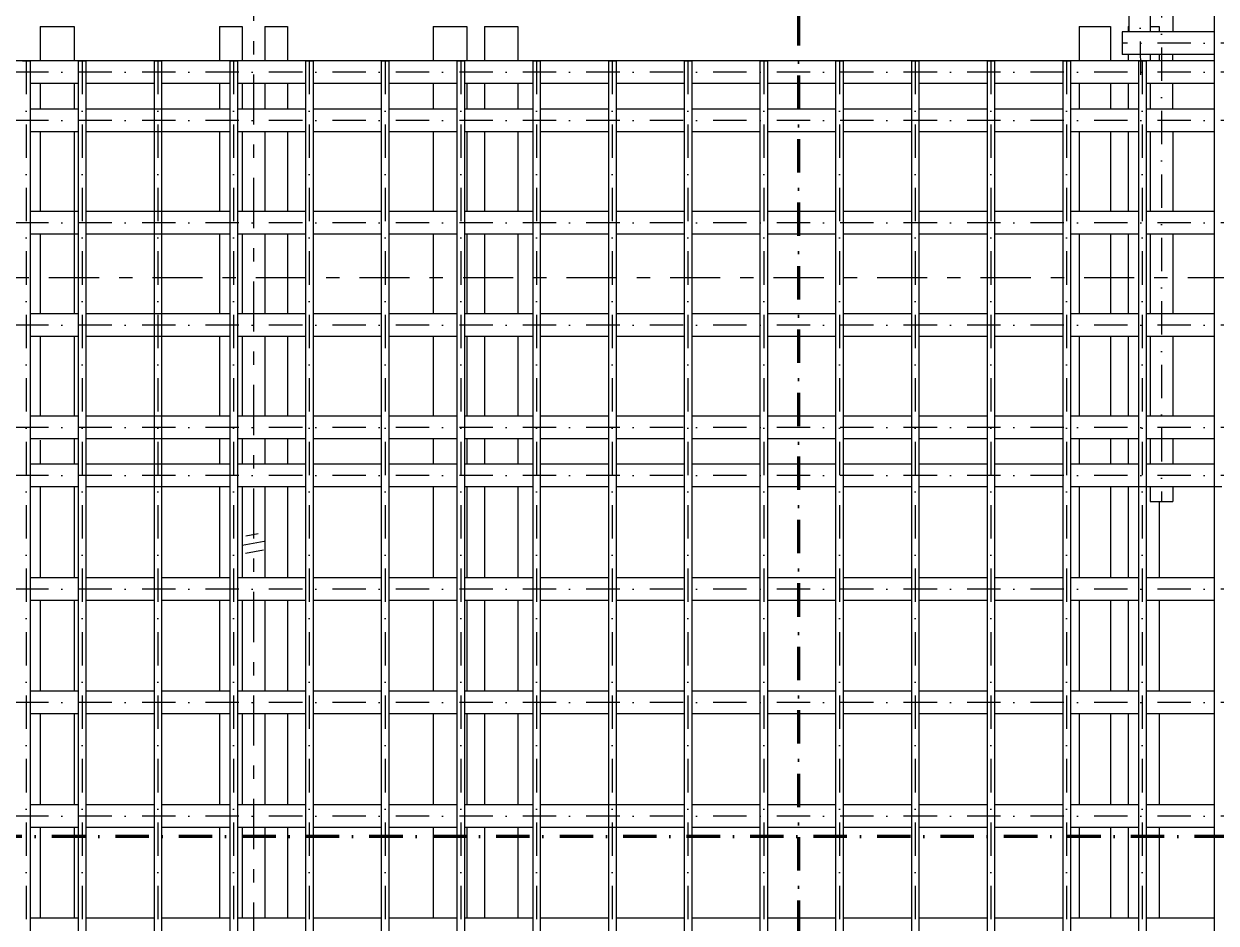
# Model space of a CAD drawing. Header units: millimetres. Extents: x -71878 to 121433, y -67383 to 83273.
# Drawn here: x -28382 to -22085, y 14594 to 19345 of the extents above; entities that cross this region are included whole.
import ezdxf

# ---------------------------------------------------------------- set-up
doc = ezdxf.new("R2010")
doc.units = ezdxf.units.MM
doc.header["$MEASUREMENT"] = 0
doc.set_wipeout_variables(frame=1)
for name, pattern in [('Dot & Dashed', [335.138881, 176.388884, -88.194442, 0, -70.555556]), ('Double Dashed', [546.805537, 264.583325, -105.833328, 70.555556, -105.833328]), ('Wipeout_Contour', [1000, 0, -1000])]:
    doc.linetypes.add(name, pattern=pattern)
for name, color, linetype, lineweight in [('ACOTACIONES', 7, 'Continuous', 9), ('COLUMNAS_Pluma_Nº__1', 7, 'Continuous', 0), ('COLUMNAS_Pluma_Nº__6', 255, 'Continuous', 0), ('CORTES_Pluma_Nº__121', 7, 'Continuous', 50), ('EJES_Pluma_Nº__21', 7, 'Continuous', 5), ('ENTIRADO_Pluma_Nº__21', 7, 'Continuous', 5), ('Vigas_Pluma_Nº__21', 7, 'Continuous', 5)]:
    doc.layers.add(name, color=color, linetype=linetype, lineweight=lineweight)
doc.layers.add('COLUMNAS', color=7, linetype='Continuous')
doc.layers.add('CORTES', color=7, linetype='Continuous')
doc.layers.add('ENTIRADO_Pluma_Nº__24', color=7, linetype='Continuous', lineweight=5, true_color=0x969696)
doc.layers.add('Vigas_Pluma_Nº__24', color=7, linetype='Continuous', lineweight=5, true_color=0x969696)
doc.styles.add('Estilo_Generado_2', font='Arial.ttf')
doc.dimstyles.new('Estilo_Generado__1', dxfattribs={"dimtxt": 87.5, "dimasz": 19, "dimexe": 0.18, "dimexo": 0, "dimgap": 0.09, "dimtad": 0, "dimlfac": 0.001, "dimzin": 0, "dimdsep": 46, "dimtxsty": 'Estilo_Generado_2', "dimblk": 'ARROWHEAD_2', "dimblk1": 'ARROWHEAD_2', "dimblk2": 'ARROWHEAD_2', "dimcen": 0.09, "dimse1": 1, "dimse2": 1, "dimclrd": 7, "dimclre": 7, "dimclrt": 7, "dimadec": 0, "dimazin": 0, "dimtfac": 1, "dimtmove": 0, "dimatfit": 3, "dimfxl": 1, "dimtolj": 1, "dimtzin": 0, "dimarcsym": 0})

# ---------------------------------------------------------------- blocks, each defined once
blk = doc.blocks.new('ARROWHEAD_2')
at = {"color": 0, "linetype": 'Continuous', "lineweight": 0}
for p, q in [((0, 0), (-1, 0)), ((-0.38, -0.66), (0.38, 0.66))]:
    blk.add_line(p, q, dxfattribs=at)
blk = doc.blocks.new('*D478')
at = {"layer": 'ACOTACIONES', "color": 7, "linetype": 'Continuous', "lineweight": -2, "transparency": 16777216}
for p, q in [((-28499.7, 21467.7), (-28518.7, 21467.7)), ((-28480.7, 21467.7), (-28443.9, 21467.7)), ((-28206, 21467.7), (-28218.1, 21467.7)), ((-28187, 21467.7), (-28168, 21467.7))]:
    blk.add_line(p, q, dxfattribs=at)
at = {"layer": 'Defpoints', "color": 0, "linetype": 'Continuous', "transparency": 16777216}
for p in [(-28206, 21467.7), (-28480.7, 19330.5), (-28206, 19330.5)]:
    blk.add_point(p, dxfattribs=at)
at = {"layer": 'ACOTACIONES', "color": 7, "linetype": 'Continuous', "lineweight": -2, "transparency": 16777216, "xscale": 19, "yscale": 19, "zscale": 19}
blk.add_blockref('ARROWHEAD_2', (-28480.7, 21467.7), dxfattribs=at)
at = {"layer": 'ACOTACIONES', "color": 7, "linetype": 'Continuous', "lineweight": -2, "transparency": 16777216, "xscale": 19, "yscale": 19, "zscale": 19, "rotation": 180}
blk.add_blockref('ARROWHEAD_2', (-28206, 21467.7), dxfattribs=at)
at = {"layer": 'ACOTACIONES', "color": 7, "linetype": 'Continuous', "transparency": 16777216, "insert": (-28331, 21467.7), "char_height": 87.5, "attachment_point": 5, "style": 'Estilo_Generado_2'}
blk.add_mtext('\\A1;0.27', dxfattribs=at)
blk = doc.blocks.new('*D479')
at = {"layer": 'ACOTACIONES', "color": 7, "linetype": 'Continuous', "lineweight": -2, "transparency": 16777216}
for p, q in [((-28187, 21467.7), (-27272.4, 21467.7)), ((-26153, 21467.7), (-27043, 21467.7))]:
    blk.add_line(p, q, dxfattribs=at)
at = {"layer": 'Defpoints', "color": 0, "linetype": 'Continuous', "transparency": 16777216}
for p in [(-26134, 21467.7), (-28206, 19330.5), (-26134, 19330.5)]:
    blk.add_point(p, dxfattribs=at)
at = {"layer": 'ACOTACIONES', "color": 7, "linetype": 'Continuous', "lineweight": -2, "transparency": 16777216, "xscale": 19, "yscale": 19, "zscale": 19, "rotation": 180}
blk.add_blockref('ARROWHEAD_2', (-28206, 21467.7), dxfattribs=at)
at = {"layer": 'ACOTACIONES', "color": 7, "linetype": 'Continuous', "lineweight": -2, "transparency": 16777216, "xscale": 19, "yscale": 19, "zscale": 19}
blk.add_blockref('ARROWHEAD_2', (-26134, 21467.7), dxfattribs=at)
at = {"layer": 'ACOTACIONES', "color": 7, "linetype": 'Continuous', "transparency": 16777216, "insert": (-27157.7, 21467.7), "char_height": 87.5, "attachment_point": 5, "style": 'Estilo_Generado_2'}
blk.add_mtext('\\A1;2.07', dxfattribs=at)
blk = doc.blocks.new('*D480')
at = {"layer": 'ACOTACIONES', "color": 7, "linetype": 'Continuous', "lineweight": -2, "transparency": 16777216}
for p, q in [((-26153, 21467.7), (-26172, 21467.7)), ((-26134, 21467.7), (-26097.1, 21467.7)), ((-25859.1, 21467.7), (-25871.4, 21467.7)), ((-25840.1, 21467.7), (-25821.1, 21467.7))]:
    blk.add_line(p, q, dxfattribs=at)
at = {"layer": 'Defpoints', "color": 0, "linetype": 'Continuous', "transparency": 16777216}
for p in [(-25859.1, 21467.7), (-26134, 19330.5), (-25859.1, 19330.5)]:
    blk.add_point(p, dxfattribs=at)
at = {"layer": 'ACOTACIONES', "color": 7, "linetype": 'Continuous', "lineweight": -2, "transparency": 16777216, "xscale": 19, "yscale": 19, "zscale": 19}
blk.add_blockref('ARROWHEAD_2', (-26134, 21467.7), dxfattribs=at)
at = {"layer": 'ACOTACIONES', "color": 7, "linetype": 'Continuous', "lineweight": -2, "transparency": 16777216, "xscale": 19, "yscale": 19, "zscale": 19, "rotation": 180}
blk.add_blockref('ARROWHEAD_2', (-25859.1, 21467.7), dxfattribs=at)
at = {"layer": 'ACOTACIONES', "color": 7, "linetype": 'Continuous', "transparency": 16777216, "insert": (-25984.3, 21467.7), "char_height": 87.5, "attachment_point": 5, "style": 'Estilo_Generado_2'}
blk.add_mtext('\\A1;0.27', dxfattribs=at)
blk = doc.blocks.new('*D481')
at = {"layer": 'ACOTACIONES', "color": 7, "linetype": 'Continuous', "lineweight": -2, "transparency": 16777216}
for p, q in [((-25840.1, 21467.7), (-24393.1, 21467.7)), ((-22744.9, 21467.7), (-24167.3, 21467.7))]:
    blk.add_line(p, q, dxfattribs=at)
at = {"layer": 'Defpoints', "color": 0, "linetype": 'Continuous', "transparency": 16777216}
for p in [(-22725.9, 21467.7), (-25859.1, 19330.5), (-22725.9, 19330.5)]:
    blk.add_point(p, dxfattribs=at)
at = {"layer": 'ACOTACIONES', "color": 7, "linetype": 'Continuous', "lineweight": -2, "transparency": 16777216, "xscale": 19, "yscale": 19, "zscale": 19, "rotation": 180}
blk.add_blockref('ARROWHEAD_2', (-25859.1, 21467.7), dxfattribs=at)
at = {"layer": 'ACOTACIONES', "color": 7, "linetype": 'Continuous', "lineweight": -2, "transparency": 16777216, "xscale": 19, "yscale": 19, "zscale": 19}
blk.add_blockref('ARROWHEAD_2', (-22725.9, 21467.7), dxfattribs=at)
at = {"layer": 'ACOTACIONES', "color": 7, "linetype": 'Continuous', "transparency": 16777216, "insert": (-24280.2, 21467.7), "char_height": 87.5, "attachment_point": 5, "style": 'Estilo_Generado_2'}
blk.add_mtext('\\A1;3.13', dxfattribs=at)
blk = doc.blocks.new('*D482')
at = {"layer": 'ACOTACIONES', "color": 7, "linetype": 'Continuous', "lineweight": -2, "transparency": 16777216}
for p, q in [((-22744.9, 21467.7), (-22763.9, 21467.7)), ((-22725.9, 21467.7), (-22696.8, 21467.7)), ((-22466.7, 21467.7), (-22471.1, 21467.7)), ((-22447.7, 21467.7), (-22428.7, 21467.7))]:
    blk.add_line(p, q, dxfattribs=at)
at = {"layer": 'Defpoints', "color": 0, "linetype": 'Continuous', "transparency": 16777216}
for p in [(-22466.7, 21467.7), (-22725.9, 19330.5), (-22466.7, 19330.5)]:
    blk.add_point(p, dxfattribs=at)
at = {"layer": 'ACOTACIONES', "color": 7, "linetype": 'Continuous', "lineweight": -2, "transparency": 16777216, "xscale": 19, "yscale": 19, "zscale": 19}
blk.add_blockref('ARROWHEAD_2', (-22725.9, 21467.7), dxfattribs=at)
at = {"layer": 'ACOTACIONES', "color": 7, "linetype": 'Continuous', "lineweight": -2, "transparency": 16777216, "xscale": 19, "yscale": 19, "zscale": 19, "rotation": 180}
blk.add_blockref('ARROWHEAD_2', (-22466.7, 21467.7), dxfattribs=at)
at = {"layer": 'ACOTACIONES', "color": 7, "linetype": 'Continuous', "transparency": 16777216, "insert": (-22583.9, 21467.7), "char_height": 87.5, "attachment_point": 5, "style": 'Estilo_Generado_2'}
blk.add_mtext('\\A1;0.26', dxfattribs=at)
blk = doc.blocks.new('*D483')
at = {"layer": 'ACOTACIONES', "color": 7, "linetype": 'Continuous', "lineweight": -2, "transparency": 16777216}
for p, q in [((-22447.7, 21467.7), (-21823, 21467.7)), ((-21004.3, 21467.7), (-21604.3, 21467.7))]:
    blk.add_line(p, q, dxfattribs=at)
at = {"layer": 'Defpoints', "color": 0, "linetype": 'Continuous', "transparency": 16777216}
for p in [(-20985.3, 21467.7), (-22466.7, 19330.5), (-20985.3, 19330.5)]:
    blk.add_point(p, dxfattribs=at)
at = {"layer": 'ACOTACIONES', "color": 7, "linetype": 'Continuous', "lineweight": -2, "transparency": 16777216, "xscale": 19, "yscale": 19, "zscale": 19, "rotation": 180}
blk.add_blockref('ARROWHEAD_2', (-22466.7, 21467.7), dxfattribs=at)
at = {"layer": 'ACOTACIONES', "color": 7, "linetype": 'Continuous', "lineweight": -2, "transparency": 16777216, "xscale": 19, "yscale": 19, "zscale": 19}
blk.add_blockref('ARROWHEAD_2', (-20985.3, 21467.7), dxfattribs=at)
at = {"layer": 'ACOTACIONES', "color": 7, "linetype": 'Continuous', "transparency": 16777216, "insert": (-21713.7, 21467.7), "char_height": 87.5, "attachment_point": 5, "style": 'Estilo_Generado_2'}
blk.add_mtext('\\A1;1.48', dxfattribs=at)
blk = doc.blocks.new('*D494')
at = {"layer": 'ACOTACIONES', "color": 7, "linetype": 'Continuous', "lineweight": -2, "transparency": 16777216}
for p, q in [((-32593.5, 21821.3), (-29991.6, 21821.3)), ((-27188.5, 21821.3), (-29765.8, 21821.3))]:
    blk.add_line(p, q, dxfattribs=at)
at = {"layer": 'Defpoints', "color": 0, "linetype": 'Continuous', "transparency": 16777216}
for p in [(-27169.5, 21821.3), (-32612.5, 19149.2), (-27169.5, 19149.2)]:
    blk.add_point(p, dxfattribs=at)
at = {"layer": 'ACOTACIONES', "color": 7, "linetype": 'Continuous', "lineweight": -2, "transparency": 16777216, "xscale": 19, "yscale": 19, "zscale": 19, "rotation": 180}
blk.add_blockref('ARROWHEAD_2', (-32612.5, 21821.3), dxfattribs=at)
at = {"layer": 'ACOTACIONES', "color": 7, "linetype": 'Continuous', "lineweight": -2, "transparency": 16777216, "xscale": 19, "yscale": 19, "zscale": 19}
blk.add_blockref('ARROWHEAD_2', (-27169.5, 21821.3), dxfattribs=at)
at = {"layer": 'ACOTACIONES', "color": 7, "linetype": 'Continuous', "transparency": 16777216, "insert": (-29878.7, 21821.3), "char_height": 87.5, "attachment_point": 5, "style": 'Estilo_Generado_2'}
blk.add_mtext('\\A1;5.44', dxfattribs=at)
blk = doc.blocks.new('*D495')
at = {"layer": 'ACOTACIONES', "color": 7, "linetype": 'Continuous', "lineweight": -2, "transparency": 16777216}
for p, q in [((-27150.5, 21821.3), (-24548.6, 21821.3)), ((-21745.5, 21821.3), (-24322.8, 21821.3))]:
    blk.add_line(p, q, dxfattribs=at)
at = {"layer": 'Defpoints', "color": 0, "linetype": 'Continuous', "transparency": 16777216}
for p in [(-21726.5, 21821.3), (-27169.5, 19149.2), (-21726.5, 19149.2)]:
    blk.add_point(p, dxfattribs=at)
at = {"layer": 'ACOTACIONES', "color": 7, "linetype": 'Continuous', "lineweight": -2, "transparency": 16777216, "xscale": 19, "yscale": 19, "zscale": 19, "rotation": 180}
blk.add_blockref('ARROWHEAD_2', (-27169.5, 21821.3), dxfattribs=at)
at = {"layer": 'ACOTACIONES', "color": 7, "linetype": 'Continuous', "lineweight": -2, "transparency": 16777216, "xscale": 19, "yscale": 19, "zscale": 19}
blk.add_blockref('ARROWHEAD_2', (-21726.5, 21821.3), dxfattribs=at)
at = {"layer": 'ACOTACIONES', "color": 7, "linetype": 'Continuous', "transparency": 16777216, "insert": (-24435.7, 21821.3), "char_height": 87.5, "attachment_point": 5, "style": 'Estilo_Generado_2'}
blk.add_mtext('\\A1;5.44', dxfattribs=at)
blk = doc.blocks.new('Plano de Corte_1_2', base_point=(47322.7, 31315.5))
at = {"layer": 'CORTES_Pluma_Nº__121', "linetype": 'Dot & Dashed'}
blk.add_line((47172.7, 31315.5), (29881.2, 31315.5), dxfattribs=at)
blk = doc.blocks.new('Plano de Corte_2_2', base_point=(41553.1, 38501.4))
at = {"layer": 'CORTES_Pluma_Nº__121', "linetype": 'Dot & Dashed'}
blk.add_line((41553.1, 38351.4), (41553.1, 24453.3), dxfattribs=at)

msp = doc.modelspace()

# ---------------------------------------------------------------- linework, layer by layer
at = {"layer": 'COLUMNAS_Pluma_Nº__1', "linetype": 'Continuous', "flags": 128}
msp.add_lwpolyline([(-27109.525, 17152.74), (-27109.525, 17018.318)], dxfattribs=at)
at = {"layer": 'EJES_Pluma_Nº__21', "linetype": 'Double Dashed'}
msp.add_line((-36998.627, 18005.063), (-18404.731, 18005.063), dxfattribs=at)
at = {"layer": 'ENTIRADO_Pluma_Nº__21', "linetype": 'Continuous'}
for p, q in [((-22094.507, 20862.932), (-22094.507, 14620.49)), ((-28389.286, 19149.218), (-28349.286, 19149.218)), ((-28349.286, 19149.218), (-28349.286, 9971.763)), ((-28094.507, 19149.218), (-28094.507, 9971.763)), ((-28094.507, 19149.218), (-28054.507, 19149.218)), ((-28054.507, 19149.218), (-28054.507, 18234.111)), ((-27694.507, 19149.218), (-27694.507, 9971.763)), ((-27694.507, 19149.218), (-27654.507, 19149.218)), ((-27654.507, 19149.218), (-27654.507, 9971.763)), ((-27294.507, 19149.218), (-27294.507, 9971.763)), ((-27294.507, 19149.218), (-27254.507, 19149.218)), ((-26894.507, 19149.218), (-26894.507, 9971.763)), ((-26894.507, 19149.218), (-26854.507, 19149.218)), ((-26854.507, 19149.218), (-26854.507, 9971.763)), ((-26494.507, 19149.218), (-26494.507, 9971.763)), ((-26494.507, 19149.218), (-26454.507, 19149.218)), ((-26454.507, 19149.218), (-26454.507, 9971.763)), ((-26094.507, 19149.218), (-26094.507, 9971.763)), ((-26094.507, 19149.218), (-26054.507, 19149.218)), ((-26054.507, 19149.218), (-26054.507, 9971.763)), ((-25694.507, 19149.218), (-25694.507, 9971.763)), ((-25694.507, 19149.218), (-25654.507, 19149.218)), ((-25654.507, 19149.218), (-25654.507, 9971.763)), ((-25294.507, 19149.218), (-25294.507, 9971.763)), ((-25294.507, 19149.218), (-25254.507, 19149.218)), ((-25254.507, 19149.218), (-25254.507, 9971.763)), ((-24894.507, 19149.218), (-24894.507, 9971.763)), ((-24894.507, 19149.218), (-24854.507, 19149.218)), ((-24854.507, 19149.218), (-24854.507, 9971.763)), ((-24494.507, 19149.218), (-24494.507, 9971.763)), ((-24494.507, 19149.218), (-24454.507, 19149.218)), ((-24454.507, 19149.218), (-24454.507, 9971.763)), ((-24094.507, 19149.218), (-24094.507, 9971.763)), ((-24094.507, 19149.218), (-24054.507, 19149.218)), ((-24054.507, 19149.218), (-24054.507, 9971.763)), ((-23694.507, 19149.218), (-23694.507, 9971.763)), ((-23694.507, 19149.218), (-23654.507, 19149.218)), ((-23654.507, 19149.218), (-23654.507, 9971.763)), ((-23294.507, 19149.218), (-23294.507, 9971.763)), ((-23294.507, 19149.218), (-23254.507, 19149.218)), ((-23254.507, 19149.218), (-23254.507, 9971.763)), ((-22894.507, 19149.218), (-22894.507, 9971.763)), ((-22894.507, 19149.218), (-22854.507, 19149.218)), ((-22854.507, 19149.218), (-22854.507, 9971.763)), ((-22494.507, 19149.218), (-22494.507, 9971.763)), ((-22494.507, 19149.218), (-22454.507, 19149.218)), ((-22454.507, 19149.218), (-22454.507, 9971.763)), ((-28054.507, 18234.111), (-28054.507, 9971.763)), ((-22094.507, 14620.49), (-22094.507, 9971.763))]:
    msp.add_line(p, q, dxfattribs=at)
at = {"layer": 'ENTIRADO_Pluma_Nº__24', "linetype": 'Dot & Dashed'}
for p, q in [((-28369.286, 19149.218), (-28369.286, 9971.763)), ((-28074.507, 19149.218), (-28074.507, 9971.763)), ((-27674.507, 19149.218), (-27674.507, 9971.763)), ((-27274.507, 19149.218), (-27274.507, 9971.763)), ((-26874.507, 19149.218), (-26874.507, 9971.763)), ((-26474.507, 19149.218), (-26474.507, 9971.763)), ((-26074.507, 19149.218), (-26074.507, 9971.763)), ((-25674.507, 19149.218), (-25674.507, 9971.763)), ((-25274.507, 19149.218), (-25274.507, 9971.763)), ((-24874.507, 19149.218), (-24874.507, 9971.763)), ((-24474.507, 19149.218), (-24474.507, 9971.763)), ((-24074.507, 19149.218), (-24074.507, 9971.763)), ((-23674.507, 19149.218), (-23674.507, 9971.763)), ((-23274.507, 19149.218), (-23274.507, 9971.763)), ((-22874.507, 19149.218), (-22874.507, 9971.763)), ((-22474.507, 19149.218), (-22474.507, 9971.763))]:
    msp.add_line(p, q, dxfattribs=at)
at = {"layer": 'Vigas_Pluma_Nº__21', "linetype": 'Continuous'}
for p, q in [((-22432.952, 20896.623), (-22432.952, 19302.356)), ((-22312.952, 20310.332), (-22312.952, 19302.356)), ((-22545.852, 19862.793), (-22545.158, 19302.356)), ((-28295.973, 19330.492), (-28295.973, 19149.218)), ((-28295.973, 19330.492), (-28175.973, 19330.492)), ((-28237.203, 19330.492), (-28117.203, 19330.492)), ((-28117.203, 19330.492), (-28117.203, 19149.218)), ((-27349.525, 19330.492), (-27229.525, 19330.492)), ((-27349.525, 19330.492), (-27349.525, 19149.218)), ((-27349.525, 19330.492), (-27229.525, 19330.492)), ((-27229.525, 19330.492), (-27229.525, 19149.218)), ((-27109.525, 19330.492), (-26989.525, 19330.492)), ((-27109.525, 19330.492), (-27109.525, 19149.218)), ((-27109.525, 19330.492), (-26989.525, 19330.492)), ((-26989.525, 19330.492), (-26989.525, 19149.218)), ((-26220.217, 19330.492), (-26220.217, 19149.218)), ((-26220.217, 19330.492), (-26100.217, 19330.492)), ((-26163.078, 19330.492), (-26043.078, 19330.492)), ((-26043.078, 19330.492), (-26043.078, 19149.218)), ((-25949.028, 19330.492), (-25949.028, 19149.218)), ((-25949.028, 19330.492), (-25829.028, 19330.492)), ((-25892.298, 19330.492), (-25772.298, 19330.492)), ((-25772.298, 19330.492), (-25772.298, 19149.218)), ((-22808.464, 19330.492), (-22808.464, 19149.218)), ((-22808.464, 19330.492), (-22688.464, 19330.492)), ((-22761.882, 19330.492), (-22641.882, 19330.492)), ((-22641.882, 19330.492), (-22641.882, 19149.218)), ((-22581.244, 19302.356), (-22581.244, 19182.356)), ((-22094.507, 19302.356), (-22581.244, 19302.356)), ((-22550.015, 19330.492), (-22550.015, 19302.356)), ((-22550.015, 19330.492), (-22545.193, 19330.492)), ((-22432.952, 19330.492), (-22384.697, 19330.492)), ((-22384.697, 19330.492), (-22384.697, 19302.356)), ((-22094.507, 19149.218), (-33862.29, 19149.218)), ((-22094.507, 19182.356), (-22581.244, 19182.356)), ((-22550.015, 19182.356), (-22550.015, 19149.218)), ((-22432.952, 19182.356), (-22432.952, 19149.218)), ((-22384.697, 19182.356), (-22384.697, 19149.218)), ((-22312.952, 19149.218), (-22312.952, 19182.356)), ((-28094.507, 19029.218), (-28349.286, 19029.218)), ((-28295.973, 19029.218), (-28295.973, 18894.796)), ((-28117.203, 19029.218), (-28117.203, 18894.796)), ((-27694.507, 19029.218), (-28054.507, 19029.218)), ((-27294.507, 19029.218), (-27654.507, 19029.218)), ((-27349.525, 19029.218), (-27349.525, 18894.796)), ((-26894.507, 19029.218), (-27254.507, 19029.218)), ((-27229.525, 19029.218), (-27229.525, 18894.796)), ((-27109.525, 19029.218), (-27109.525, 18894.796)), ((-26989.525, 19029.218), (-26989.525, 18894.796)), ((-26494.507, 19029.218), (-26854.507, 19029.218)), ((-26094.507, 19029.218), (-26454.507, 19029.218)), ((-26220.217, 19029.218), (-26220.217, 18894.796)), ((-25694.507, 19029.218), (-26054.507, 19029.218)), ((-26043.078, 19029.218), (-26043.078, 18894.796)), ((-25949.028, 19029.218), (-25949.028, 18894.796)), ((-25772.298, 19029.218), (-25772.298, 18894.796)), ((-25294.507, 19029.218), (-25654.507, 19029.218)), ((-24894.507, 19029.218), (-25254.507, 19029.218)), ((-24494.507, 19029.218), (-24854.507, 19029.218)), ((-24094.507, 19029.218), (-24454.507, 19029.218)), ((-23694.507, 19029.218), (-24054.507, 19029.218)), ((-23294.507, 19029.218), (-23654.507, 19029.218)), ((-22894.507, 19029.218), (-23254.507, 19029.218)), ((-22494.507, 19029.218), (-22854.507, 19029.218)), ((-22808.464, 19029.218), (-22808.464, 18894.796)), ((-22641.882, 19029.218), (-22641.882, 18894.796)), ((-22550.015, 19029.218), (-22550.015, 18894.796)), ((-22094.507, 19029.218), (-22454.507, 19029.218)), ((-22432.952, 19029.218), (-22432.952, 18894.796)), ((-22312.952, 18894.796), (-22312.952, 19029.218)), ((-28094.507, 18894.796), (-28349.286, 18894.796)), ((-27694.507, 18894.796), (-28054.507, 18894.796)), ((-27654.507, 18894.796), (-27694.507, 18894.796)), ((-27294.507, 18894.796), (-27654.507, 18894.796)), ((-26894.507, 18894.796), (-27254.507, 18894.796)), ((-26494.507, 18894.796), (-26854.507, 18894.796)), ((-26094.507, 18894.796), (-26454.507, 18894.796)), ((-25694.507, 18894.796), (-26054.507, 18894.796)), ((-25294.507, 18894.796), (-25654.507, 18894.796)), ((-24894.507, 18894.796), (-25254.507, 18894.796)), ((-24494.507, 18894.796), (-24854.507, 18894.796)), ((-24094.507, 18894.796), (-24454.507, 18894.796)), ((-23694.507, 18894.796), (-24054.507, 18894.796)), ((-23294.507, 18894.796), (-23654.507, 18894.796)), ((-22894.507, 18894.796), (-23254.507, 18894.796)), ((-22550.015, 18894.796), (-22854.507, 18894.796)), ((-22494.507, 18894.796), (-22550.015, 18894.796)), ((-22094.507, 18894.796), (-22454.507, 18894.796)), ((-28094.507, 18774.796), (-28349.286, 18774.796)), ((-28295.973, 18774.796), (-28295.973, 18354.111)), ((-28117.203, 18774.796), (-28117.203, 18354.111)), ((-27694.507, 18774.796), (-28054.507, 18774.796)), ((-27654.507, 18774.796), (-27694.507, 18774.796)), ((-27294.507, 18774.796), (-27654.507, 18774.796)), ((-27349.525, 18774.796), (-27349.525, 18354.111)), ((-26894.507, 18774.796), (-27254.507, 18774.796)), ((-27229.525, 18774.796), (-27229.525, 18354.111)), ((-27109.525, 18774.796), (-27109.525, 18354.111)), ((-26989.525, 18774.796), (-26989.525, 18354.111)), ((-26494.507, 18774.796), (-26854.507, 18774.796)), ((-26094.507, 18774.796), (-26454.507, 18774.796)), ((-26220.217, 18774.796), (-26220.217, 18354.111)), ((-25694.507, 18774.796), (-26054.507, 18774.796)), ((-26043.078, 18774.796), (-26043.078, 18354.111)), ((-25949.028, 18774.796), (-25949.028, 18354.111)), ((-25772.298, 18774.796), (-25772.298, 18354.111)), ((-25294.507, 18774.796), (-25654.507, 18774.796)), ((-24894.507, 18774.796), (-25254.507, 18774.796)), ((-24494.507, 18774.796), (-24854.507, 18774.796)), ((-24094.507, 18774.796), (-24454.507, 18774.796)), ((-23694.507, 18774.796), (-24054.507, 18774.796)), ((-23294.507, 18774.796), (-23654.507, 18774.796)), ((-22894.507, 18774.796), (-23254.507, 18774.796)), ((-22494.507, 18774.796), (-22854.507, 18774.796)), ((-22808.464, 18774.796), (-22808.464, 18354.111)), ((-22641.882, 18774.796), (-22641.882, 18354.111)), ((-22550.015, 18774.796), (-22550.015, 18354.111)), ((-22094.507, 18774.796), (-22454.507, 18774.796)), ((-22432.952, 18774.796), (-22432.952, 18354.111)), ((-22312.952, 18774.796), (-22312.952, 18354.111)), ((-28094.507, 18354.111), (-28349.286, 18354.111)), ((-28117.203, 18354.111), (-28117.203, 18234.111)), ((-27694.507, 18354.111), (-28054.507, 18354.111)), ((-27654.507, 18354.111), (-27694.507, 18354.111)), ((-27294.507, 18354.111), (-27654.507, 18354.111)), ((-26894.507, 18354.111), (-27254.507, 18354.111)), ((-26494.507, 18354.111), (-26854.507, 18354.111)), ((-26094.507, 18354.111), (-26454.507, 18354.111)), ((-25694.507, 18354.111), (-26054.507, 18354.111)), ((-25294.507, 18354.111), (-25654.507, 18354.111)), ((-24894.507, 18354.111), (-25254.507, 18354.111)), ((-24494.507, 18354.111), (-24854.507, 18354.111)), ((-24094.507, 18354.111), (-24454.507, 18354.111)), ((-23694.507, 18354.111), (-24054.507, 18354.111)), ((-23294.507, 18354.111), (-23654.507, 18354.111)), ((-22894.507, 18354.111), (-23254.507, 18354.111)), ((-22494.507, 18354.111), (-22854.507, 18354.111)), ((-22094.507, 18354.111), (-22454.507, 18354.111)), ((-28094.507, 18234.111), (-28349.286, 18234.111)), ((-28295.973, 18234.111), (-28295.973, 17813.425)), ((-28117.203, 18234.111), (-28117.203, 17813.425)), ((-27694.507, 18234.111), (-28054.507, 18234.111)), ((-27654.507, 18234.111), (-27694.507, 18234.111)), ((-27294.507, 18234.111), (-27654.507, 18234.111)), ((-27349.525, 18234.111), (-27349.525, 17813.425)), ((-26894.507, 18234.111), (-27254.507, 18234.111)), ((-27229.525, 18234.111), (-27229.525, 17813.425)), ((-27109.525, 18234.111), (-27109.525, 17813.425)), ((-26989.525, 18234.111), (-26989.525, 17813.425)), ((-26494.507, 18234.111), (-26854.507, 18234.111)), ((-26094.507, 18234.111), (-26454.507, 18234.111)), ((-26220.217, 18234.111), (-26220.217, 17813.425)), ((-25694.507, 18234.111), (-26054.507, 18234.111)), ((-26043.078, 18234.111), (-26043.078, 17813.425)), ((-25949.028, 18234.111), (-25949.028, 17813.425)), ((-25772.298, 18234.111), (-25772.298, 17813.425)), ((-25294.507, 18234.111), (-25654.507, 18234.111)), ((-24894.507, 18234.111), (-25254.507, 18234.111)), ((-24494.507, 18234.111), (-24854.507, 18234.111)), ((-24094.507, 18234.111), (-24454.507, 18234.111)), ((-23694.507, 18234.111), (-24054.507, 18234.111)), ((-23294.507, 18234.111), (-23654.507, 18234.111)), ((-22894.507, 18234.111), (-23254.507, 18234.111)), ((-22494.507, 18234.111), (-22854.507, 18234.111)), ((-22808.464, 18234.111), (-22808.464, 17813.425)), ((-22641.882, 18234.111), (-22641.882, 17813.425)), ((-22550.015, 18234.111), (-22550.015, 17813.425)), ((-22094.507, 18234.111), (-22454.507, 18234.111)), ((-22432.952, 18234.111), (-22432.952, 17813.425)), ((-22312.952, 18234.111), (-22312.952, 17813.425)), ((-28094.507, 17813.425), (-28349.286, 17813.425)), ((-27694.507, 17813.425), (-28054.507, 17813.425)), ((-27654.507, 17813.425), (-27694.507, 17813.425)), ((-27294.507, 17813.425), (-27654.507, 17813.425)), ((-26894.507, 17813.425), (-27254.507, 17813.425)), ((-26494.507, 17813.425), (-26854.507, 17813.425)), ((-26094.507, 17813.425), (-26454.507, 17813.425)), ((-25694.507, 17813.425), (-26054.507, 17813.425)), ((-25294.507, 17813.425), (-25654.507, 17813.425)), ((-24894.507, 17813.425), (-25254.507, 17813.425)), ((-24494.507, 17813.425), (-24854.507, 17813.425)), ((-24094.507, 17813.425), (-24454.507, 17813.425)), ((-23694.507, 17813.425), (-24054.507, 17813.425)), ((-23294.507, 17813.425), (-23654.507, 17813.425)), ((-22894.507, 17813.425), (-23254.507, 17813.425)), ((-22494.507, 17813.425), (-22854.507, 17813.425)), ((-22094.507, 17813.425), (-22454.507, 17813.425)), ((-28094.507, 17693.425), (-28349.286, 17693.425)), ((-28295.973, 17693.425), (-28295.973, 17272.74)), ((-28117.203, 17693.425), (-28117.203, 17272.74)), ((-27694.507, 17693.425), (-28054.507, 17693.425)), ((-27654.507, 17693.425), (-27694.507, 17693.425)), ((-27294.507, 17693.425), (-27654.507, 17693.425)), ((-27349.525, 17693.425), (-27349.525, 17272.74)), ((-26894.507, 17693.425), (-27254.507, 17693.425)), ((-27229.525, 17693.425), (-27229.525, 17272.74)), ((-27109.525, 17693.425), (-27109.525, 17272.74)), ((-26989.525, 17693.425), (-26989.525, 17272.74)), ((-26494.507, 17693.425), (-26854.507, 17693.425)), ((-26094.507, 17693.425), (-26454.507, 17693.425)), ((-26220.217, 17693.425), (-26220.217, 17272.74)), ((-25694.507, 17693.425), (-26054.507, 17693.425)), ((-26043.078, 17693.425), (-26043.078, 17272.74)), ((-25949.028, 17693.425), (-25949.028, 17272.74)), ((-25772.298, 17693.425), (-25772.298, 17272.74)), ((-25294.507, 17693.425), (-25654.507, 17693.425)), ((-24894.507, 17693.425), (-25254.507, 17693.425)), ((-24494.507, 17693.425), (-24854.507, 17693.425)), ((-24094.507, 17693.425), (-24454.507, 17693.425)), ((-23694.507, 17693.425), (-24054.507, 17693.425)), ((-23294.507, 17693.425), (-23654.507, 17693.425)), ((-22894.507, 17693.425), (-23254.507, 17693.425)), ((-22494.507, 17693.425), (-22854.507, 17693.425)), ((-22808.464, 17693.425), (-22808.464, 17272.74)), ((-22641.882, 17693.425), (-22641.882, 17272.74)), ((-22550.015, 17693.425), (-22550.015, 17272.74)), ((-22094.507, 17693.425), (-22454.507, 17693.425)), ((-22432.952, 17693.425), (-22432.952, 17272.74)), ((-22312.952, 17693.425), (-22312.952, 17272.74)), ((-28094.507, 17272.74), (-28349.286, 17272.74)), ((-27694.507, 17272.74), (-28054.507, 17272.74)), ((-27654.507, 17272.74), (-27694.507, 17272.74)), ((-27294.507, 17272.74), (-27654.507, 17272.74)), ((-26894.507, 17272.74), (-27254.507, 17272.74)), ((-26494.507, 17272.74), (-26854.507, 17272.74)), ((-26094.507, 17272.74), (-26454.507, 17272.74)), ((-25694.507, 17272.74), (-26054.507, 17272.74)), ((-25294.507, 17272.74), (-25654.507, 17272.74)), ((-24894.507, 17272.74), (-25254.507, 17272.74)), ((-24494.507, 17272.74), (-24854.507, 17272.74)), ((-24094.507, 17272.74), (-24454.507, 17272.74)), ((-23694.507, 17272.74), (-24054.507, 17272.74)), ((-23294.507, 17272.74), (-23654.507, 17272.74)), ((-22894.507, 17272.74), (-23254.507, 17272.74)), ((-22494.507, 17272.74), (-22854.507, 17272.74)), ((-22094.507, 17272.74), (-22454.507, 17272.74)), ((-28094.507, 17152.74), (-28349.286, 17152.74)), ((-28295.973, 17145.529), (-28295.973, 17018.318)), ((-28117.203, 17152.74), (-28117.203, 17018.318)), ((-27694.507, 17152.74), (-28054.507, 17152.74)), ((-27654.507, 17152.74), (-27694.507, 17152.74)), ((-27294.507, 17152.74), (-27654.507, 17152.74)), ((-27349.525, 17152.74), (-27349.525, 17018.318)), ((-26894.507, 17152.74), (-27254.507, 17152.74)), ((-27229.525, 17152.74), (-27229.525, 17018.318)), ((-26989.525, 17152.74), (-26989.525, 17018.318)), ((-26494.507, 17152.74), (-26854.507, 17152.74)), ((-26094.507, 17152.74), (-26454.507, 17152.74)), ((-26220.217, 17152.74), (-26220.217, 17018.318)), ((-25694.507, 17152.74), (-26054.507, 17152.74)), ((-26043.078, 17152.74), (-26043.078, 17018.318)), ((-25949.028, 17152.74), (-25949.028, 17018.318)), ((-25772.298, 17152.74), (-25772.298, 17018.318)), ((-25294.507, 17152.74), (-25654.507, 17152.74)), ((-24894.507, 17152.74), (-25254.507, 17152.74)), ((-24494.507, 17152.74), (-24854.507, 17152.74)), ((-24094.507, 17152.74), (-24454.507, 17152.74)), ((-23694.507, 17152.74), (-24054.507, 17152.74)), ((-23294.507, 17152.74), (-23654.507, 17152.74)), ((-22894.507, 17152.74), (-23254.507, 17152.74)), ((-22494.507, 17152.74), (-22854.507, 17152.74)), ((-22808.464, 17152.74), (-22808.464, 17018.318)), ((-22641.882, 17152.74), (-22641.882, 17018.318)), ((-22550.015, 17152.74), (-22550.015, 17018.318)), ((-22094.507, 17152.74), (-22454.507, 17152.74)), ((-22432.952, 17152.74), (-22432.952, 17018.318)), ((-22312.952, 17152.74), (-22312.952, 17018.318)), ((-28094.507, 17018.318), (-28349.286, 17018.318)), ((-27694.507, 17018.318), (-28054.507, 17018.318)), ((-27654.507, 17018.318), (-27694.507, 17018.318)), ((-27294.507, 17018.318), (-27654.507, 17018.318)), ((-26894.507, 17018.318), (-27254.507, 17018.318)), ((-26494.507, 17018.318), (-26854.507, 17018.318)), ((-26094.507, 17018.318), (-26454.507, 17018.318)), ((-25694.507, 17018.318), (-26054.507, 17018.318)), ((-25294.507, 17018.318), (-25654.507, 17018.318)), ((-24894.507, 17018.318), (-25254.507, 17018.318)), ((-24494.507, 17018.318), (-24854.507, 17018.318)), ((-24094.507, 17018.318), (-24454.507, 17018.318)), ((-23694.507, 17018.318), (-24054.507, 17018.318)), ((-23294.507, 17018.318), (-23654.507, 17018.318)), ((-22894.507, 17018.318), (-23254.507, 17018.318)), ((-22494.507, 17018.318), (-22854.507, 17018.318)), ((-22094.507, 17018.318), (-22454.507, 17018.318)), ((-28094.507, 16898.318), (-28349.286, 16898.318)), ((-28295.973, 16898.318), (-28295.973, 16418.861)), ((-28117.203, 16898.318), (-28117.203, 16418.861)), ((-27694.507, 16898.318), (-28054.507, 16898.318)), ((-27654.507, 16898.318), (-27694.507, 16898.318)), ((-27294.507, 16898.318), (-27654.507, 16898.318)), ((-27349.525, 16898.318), (-27349.525, 16418.861)), ((-26894.507, 16898.318), (-27254.507, 16898.318)), ((-26989.525, 16898.318), (-26989.525, 16418.861)), ((-26494.507, 16898.318), (-26854.507, 16898.318)), ((-26094.507, 16898.318), (-26454.507, 16898.318)), ((-26220.217, 16898.318), (-26220.217, 16418.861)), ((-25694.507, 16898.318), (-26054.507, 16898.318)), ((-26043.078, 16898.318), (-26043.078, 16418.861)), ((-25949.028, 16898.318), (-25949.028, 16418.861)), ((-25772.298, 16898.318), (-25772.298, 16418.861)), ((-25294.507, 16898.318), (-25654.507, 16898.318)), ((-24894.507, 16898.318), (-25254.507, 16898.318)), ((-24494.507, 16898.318), (-24854.507, 16898.318)), ((-24094.507, 16898.318), (-24454.507, 16898.318)), ((-23694.507, 16898.318), (-24054.507, 16898.318)), ((-23294.507, 16898.318), (-23654.507, 16898.318)), ((-22894.507, 16898.318), (-23254.507, 16898.318)), ((-22494.507, 16898.318), (-22854.507, 16898.318)), ((-22808.464, 16898.318), (-22808.464, 16418.861)), ((-22641.882, 16898.318), (-22641.882, 16418.861)), ((-22550.015, 16898.318), (-22550.015, 16418.861)), ((-22454.507, 16898.318), (-22494.507, 16898.318)), ((-22094.507, 16898.318), (-22454.507, 16898.318)), ((-22432.952, 16898.318), (-22432.952, 16821.846)), ((-22312.952, 16898.318), (-22312.952, 16821.846)), ((-22054.507, 16898.318), (-22094.507, 16898.318)), ((-22432.952, 16821.846), (-22312.952, 16821.846)), ((-22384.697, 16821.846), (-22384.697, 16418.861)), ((-28094.507, 16418.861), (-28349.286, 16418.861)), ((-27694.507, 16418.861), (-28054.507, 16418.861)), ((-27294.507, 16418.861), (-27654.507, 16418.861)), ((-26894.507, 16418.861), (-27254.507, 16418.861)), ((-26494.507, 16418.861), (-26854.507, 16418.861)), ((-26094.507, 16418.861), (-26454.507, 16418.861)), ((-25694.507, 16418.861), (-26054.507, 16418.861)), ((-25294.507, 16418.861), (-25654.507, 16418.861)), ((-24894.507, 16418.861), (-25254.507, 16418.861)), ((-24494.507, 16418.861), (-24854.507, 16418.861)), ((-24094.507, 16418.861), (-24454.507, 16418.861)), ((-23694.507, 16418.861), (-24054.507, 16418.861)), ((-23294.507, 16418.861), (-23654.507, 16418.861)), ((-22894.507, 16418.861), (-23254.507, 16418.861)), ((-22494.507, 16418.861), (-22854.507, 16418.861)), ((-22094.507, 16418.861), (-22454.507, 16418.861)), ((-28094.507, 16298.861), (-28349.286, 16298.861)), ((-28295.973, 16298.861), (-28295.973, 15819.404)), ((-28117.203, 16298.861), (-28117.203, 15819.404)), ((-27694.507, 16298.861), (-28054.507, 16298.861)), ((-27294.507, 16298.861), (-27654.507, 16298.861)), ((-27349.525, 16298.861), (-27349.525, 15819.404)), ((-26894.507, 16298.861), (-27254.507, 16298.861)), ((-27229.525, 16298.861), (-27229.525, 15819.404)), ((-27109.525, 16298.861), (-27109.525, 15819.404)), ((-26989.525, 16298.861), (-26989.525, 15819.404)), ((-26494.507, 16298.861), (-26854.507, 16298.861)), ((-26094.507, 16298.861), (-26454.507, 16298.861)), ((-26220.217, 16298.861), (-26220.217, 15819.404)), ((-25694.507, 16298.861), (-26054.507, 16298.861)), ((-26043.078, 16298.861), (-26043.078, 15819.404)), ((-25949.028, 16298.861), (-25949.028, 15819.404)), ((-25772.298, 16298.861), (-25772.298, 15819.404)), ((-25294.507, 16298.861), (-25654.507, 16298.861)), ((-24894.507, 16298.861), (-25254.507, 16298.861)), ((-24494.507, 16298.861), (-24854.507, 16298.861)), ((-24094.507, 16298.861), (-24454.507, 16298.861)), ((-23694.507, 16298.861), (-24054.507, 16298.861)), ((-23294.507, 16298.861), (-23654.507, 16298.861)), ((-22894.507, 16298.861), (-23254.507, 16298.861)), ((-22494.507, 16298.861), (-22854.507, 16298.861)), ((-22808.464, 16298.861), (-22808.464, 15819.404)), ((-22641.882, 16298.861), (-22641.882, 15819.404)), ((-22550.015, 16298.861), (-22550.015, 15819.404)), ((-22094.507, 16298.861), (-22454.507, 16298.861)), ((-22384.697, 16298.861), (-22384.697, 15819.404)), ((-28094.507, 15819.404), (-28349.286, 15819.404)), ((-27694.507, 15819.404), (-28054.507, 15819.404)), ((-27294.507, 15819.404), (-27654.507, 15819.404)), ((-26894.507, 15819.404), (-27254.507, 15819.404)), ((-26494.507, 15819.404), (-26854.507, 15819.404)), ((-26094.507, 15819.404), (-26454.507, 15819.404)), ((-25694.507, 15819.404), (-26054.507, 15819.404)), ((-25294.507, 15819.404), (-25654.507, 15819.404)), ((-24894.507, 15819.404), (-25254.507, 15819.404)), ((-24494.507, 15819.404), (-24854.507, 15819.404)), ((-24094.507, 15819.404), (-24454.507, 15819.404)), ((-23694.507, 15819.404), (-24054.507, 15819.404)), ((-23294.507, 15819.404), (-23654.507, 15819.404)), ((-22894.507, 15819.404), (-23254.507, 15819.404)), ((-22494.507, 15819.404), (-22854.507, 15819.404)), ((-22094.507, 15819.404), (-22454.507, 15819.404)), ((-28094.507, 15699.404), (-28349.286, 15699.404)), ((-28295.973, 15699.404), (-28295.973, 15219.947)), ((-28117.203, 15699.404), (-28117.203, 15219.947)), ((-27694.507, 15699.404), (-28054.507, 15699.404)), ((-27294.507, 15699.404), (-27654.507, 15699.404)), ((-27349.525, 15699.404), (-27349.525, 15219.947)), ((-26894.507, 15699.404), (-27254.507, 15699.404)), ((-27229.525, 15699.404), (-27229.525, 15219.947)), ((-27109.525, 15699.404), (-27109.525, 15219.947)), ((-26989.525, 15699.404), (-26989.525, 15219.947)), ((-26494.507, 15699.404), (-26854.507, 15699.404)), ((-26094.507, 15699.404), (-26454.507, 15699.404)), ((-26220.217, 15699.404), (-26220.217, 15219.947)), ((-25694.507, 15699.404), (-26054.507, 15699.404)), ((-26043.078, 15699.404), (-26043.078, 15219.947)), ((-25949.028, 15699.404), (-25949.028, 15219.947)), ((-25772.298, 15699.404), (-25772.298, 15219.947)), ((-25294.507, 15699.404), (-25654.507, 15699.404)), ((-24894.507, 15699.404), (-25254.507, 15699.404)), ((-24494.507, 15699.404), (-24854.507, 15699.404)), ((-24094.507, 15699.404), (-24454.507, 15699.404)), ((-23694.507, 15699.404), (-24054.507, 15699.404)), ((-23294.507, 15699.404), (-23654.507, 15699.404)), ((-22894.507, 15699.404), (-23254.507, 15699.404)), ((-22494.507, 15699.404), (-22854.507, 15699.404)), ((-22808.464, 15699.404), (-22808.464, 15219.947)), ((-22641.882, 15699.404), (-22641.882, 15219.947)), ((-22550.015, 15699.404), (-22550.015, 15219.947)), ((-22094.507, 15699.404), (-22454.507, 15699.404)), ((-22384.697, 15699.404), (-22384.697, 15219.947)), ((-28094.507, 15219.947), (-28349.286, 15219.947)), ((-27694.507, 15219.947), (-28054.507, 15219.947)), ((-27294.507, 15219.947), (-27654.507, 15219.947)), ((-26894.507, 15219.947), (-27254.507, 15219.947)), ((-26494.507, 15219.947), (-26854.507, 15219.947)), ((-26094.507, 15219.947), (-26454.507, 15219.947)), ((-25694.507, 15219.947), (-26054.507, 15219.947)), ((-24894.507, 15219.947), (-25654.507, 15219.947)), ((-24494.507, 15219.947), (-24854.507, 15219.947)), ((-24094.507, 15219.947), (-24454.507, 15219.947)), ((-23694.507, 15219.947), (-24054.507, 15219.947)), ((-23294.507, 15219.947), (-23654.507, 15219.947)), ((-22894.507, 15219.947), (-23254.507, 15219.947)), ((-22494.507, 15219.947), (-22854.507, 15219.947)), ((-22094.507, 15219.947), (-22454.507, 15219.947)), ((-28094.507, 15099.947), (-28349.286, 15099.947)), ((-28295.973, 15099.947), (-28295.973, 14620.49)), ((-28117.203, 15099.947), (-28117.203, 14620.49)), ((-27694.507, 15099.947), (-28054.507, 15099.947)), ((-27294.507, 15099.947), (-27654.507, 15099.947)), ((-27349.525, 15099.947), (-27349.525, 14620.49)), ((-26894.507, 15099.947), (-27254.507, 15099.947)), ((-27229.525, 15099.947), (-27229.525, 14620.49)), ((-27109.525, 15099.947), (-27109.525, 14620.49)), ((-26989.525, 15099.947), (-26989.525, 14620.49)), ((-26494.507, 15099.947), (-26854.507, 15099.947)), ((-26094.507, 15099.947), (-26454.507, 15099.947)), ((-26220.217, 15099.947), (-26220.217, 14620.49)), ((-25694.507, 15099.947), (-26054.507, 15099.947)), ((-26043.078, 15099.947), (-26043.078, 14620.49)), ((-25949.028, 15099.947), (-25949.028, 14620.49)), ((-25772.298, 15099.947), (-25772.298, 14620.49)), ((-24894.507, 15099.947), (-25654.507, 15099.947)), ((-24494.507, 15099.947), (-24854.507, 15099.947)), ((-24094.507, 15099.947), (-24454.507, 15099.947)), ((-23694.507, 15099.947), (-24054.507, 15099.947)), ((-23294.507, 15099.947), (-23654.507, 15099.947)), ((-22894.507, 15099.947), (-23254.507, 15099.947)), ((-22494.507, 15099.947), (-22854.507, 15099.947)), ((-22808.464, 15099.947), (-22808.464, 14620.49)), ((-22641.882, 15099.947), (-22641.882, 14620.49)), ((-22550.015, 15099.947), (-22550.015, 14620.49)), ((-22094.507, 15099.947), (-22454.507, 15099.947)), ((-22384.697, 15099.947), (-22384.697, 14620.49)), ((-28094.507, 14620.49), (-28349.286, 14620.49)), ((-27694.507, 14620.49), (-28054.507, 14620.49)), ((-27294.507, 14620.49), (-27654.507, 14620.49)), ((-26894.507, 14620.49), (-27254.507, 14620.49)), ((-26494.507, 14620.49), (-26854.507, 14620.49)), ((-26094.507, 14620.49), (-26454.507, 14620.49)), ((-25694.507, 14620.49), (-26054.507, 14620.49)), ((-25294.507, 14620.49), (-25654.507, 14620.49)), ((-24894.507, 14620.49), (-25254.507, 14620.49)), ((-24494.507, 14620.49), (-24854.507, 14620.49)), ((-24094.507, 14620.49), (-24454.507, 14620.49)), ((-23694.507, 14620.49), (-24054.507, 14620.49)), ((-23294.507, 14620.49), (-23654.507, 14620.49)), ((-22894.507, 14620.49), (-23254.507, 14620.49)), ((-22494.507, 14620.49), (-22854.507, 14620.49)), ((-22094.507, 14620.49), (-22454.507, 14620.49))]:
    msp.add_line(p, q, dxfattribs=at)
at = {"layer": 'Vigas_Pluma_Nº__24', "linetype": 'Dot & Dashed'}
for p, q in [((-22372.952, 20896.623), (-22372.952, 16821.846)), ((-22485.927, 19922.793), (-22484.82, 19029.218)), ((-20541.684, 19242.356), (-22581.244, 19242.356)), ((-20541.684, 19089.218), (-33862.29, 19089.218)), ((-20541.684, 18834.796), (-33862.29, 18834.796)), ((-20541.684, 18294.111), (-33862.29, 18294.111)), ((-20541.684, 17753.425), (-33862.29, 17753.425)), ((-20541.684, 17212.74), (-33862.29, 17212.74)), ((-20541.684, 16958.318), (-33862.29, 16958.318)), ((-20541.684, 16358.861), (-33862.29, 16358.861)), ((-20541.684, 15759.404), (-33862.29, 15759.404)), ((-20541.684, 15159.947), (-33862.29, 15159.947))]:
    msp.add_line(p, q, dxfattribs=at)

# ---------------------------------------------------------------- block references
at = {"layer": 'CORTES'}
for name, p in [('Plano de Corte_2_2', (-24290.395, 22238.593)), ('Plano de Corte_1_2', (-18520.743, 15052.735))]:
    msp.add_blockref(name, p, dxfattribs=at)

# ---------------------------------------------------------------- dimensions: what is measured, and where the dimension line sits
at = {"layer": 'ACOTACIONES', "linetype": 'Continuous'}
for base, p1, p2, picture, middle in [((-27169.525, 21821.319), (-32612.547, 19149.218), (-27169.525, 19149.218), '*D494', (-29878.699, 21821.319)), ((-21726.504, 21821.319), (-27169.525, 19149.218), (-21726.504, 19149.218), '*D495', (-24435.678, 21821.319)), ((-28205.974, 21467.73), (-28480.743, 19330.492), (-28205.974, 19330.492), '*D478', (-28331.022, 21467.73)), ((-26134.041, 21467.73), (-28205.974, 19330.492), (-26134.041, 19330.492), '*D479', (-27157.671, 21467.73)), ((-25859.132, 21467.73), (-26134.041, 19330.492), (-25859.132, 19330.492), '*D480', (-25984.25, 21467.73)), ((-22725.917, 21467.73), (-25859.132, 19330.492), (-22725.917, 19330.492), '*D481', (-24280.188, 21467.73)), ((-22466.654, 21467.73), (-22725.917, 19330.492), (-22466.654, 19330.492), '*D482', (-22583.949, 21467.73)), ((-20985.337, 21467.73), (-22466.654, 19330.492), (-20985.337, 19330.492), '*D483', (-21713.659, 21467.73))]:
    dim = msp.add_linear_dim(base=base, p1=p1, p2=p2, dimstyle='Estilo_Generado__1', dxfattribs=at)
    dim.commit()
    dim.dimension.update_dxf_attribs({"geometry": picture, "text_midpoint": middle, "dimtype": 160})

# ---------------------------------------------------------------- wipeouts: each hides what was drawn before it
at = {"color": 254, "linetype": 'Wipeout_Contour', "lineweight": 0, "ltscale": 1014941.112686276}
msp.add_wipeout([(-27112.462, 16614.313), (-27120.984, 16632.359), (-27134.258, 16646.68), (-27150.984, 16655.875), (-27169.525, 16659.043), (-27188.066, 16655.875), (-27204.793, 16646.68), (-27218.066, 16632.359), (-27226.589, 16614.313), (-27229.525, 16594.309), (-27226.589, 16574.305), (-27218.066, 16556.259), (-27204.793, 16541.937), (-27188.066, 16532.742), (-27169.525, 16529.574), (-27150.984, 16532.742), (-27134.258, 16541.937), (-27120.984, 16556.259), (-27112.462, 16574.305), (-27109.525, 16594.309)], dxfattribs=at).dxf.layer = 'COLUMNAS'

# ---------------------------------------------------------------- next in the draw order: hatches: boundary and pattern name
at = {"layer": 'COLUMNAS_Pluma_Nº__6', "linetype": 'Continuous'}
h = msp.add_hatch(dxfattribs=at)
h.set_pattern_fill('WOOD_0002', color=256, style=0, pattern_type=2)
h.set_pattern_definition([(10, (-65843.457, -16262.787), (-7.814168, 44.316348), [])])
h.paths.add_polyline_path([(-27112.462, 16614.313), (-27120.984, 16632.359), (-27134.258, 16646.68), (-27150.984, 16655.875), (-27169.525, 16659.043), (-27188.066, 16655.875), (-27204.793, 16646.68), (-27218.066, 16632.359), (-27226.589, 16614.313), (-27229.525, 16594.309), (-27226.589, 16574.305), (-27218.066, 16556.259), (-27204.793, 16541.937), (-27188.066, 16532.742), (-27169.525, 16529.574), (-27150.984, 16532.742), (-27134.258, 16541.937), (-27120.984, 16556.259), (-27112.462, 16574.305), (-27109.525, 16594.309)])

# ---------------------------------------------------------------- next in the draw order: linework, layer by layer
at = {"layer": 'EJES_Pluma_Nº__21', "linetype": 'Double Dashed'}
msp.add_line((-27169.525, 23452.423), (-27169.525, 7514.544), dxfattribs=at)
at = {"layer": 'ENTIRADO_Pluma_Nº__21', "linetype": 'Continuous'}
msp.add_line((-27254.507, 19149.218), (-27254.507, 9971.763), dxfattribs=at)
at = {"layer": 'Vigas_Pluma_Nº__21', "linetype": 'Continuous'}
for p, q in [((-27229.525, 16898.318), (-27229.525, 16418.861)), ((-27109.525, 16898.318), (-27109.525, 16418.861))]:
    msp.add_line(p, q, dxfattribs=at)

doc.saveas('drawing.dxf')
